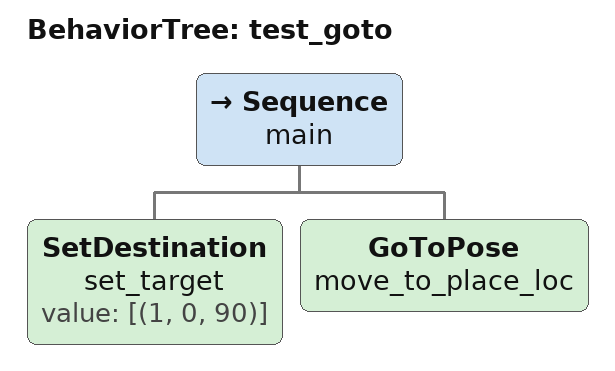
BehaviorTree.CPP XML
<root>
    <BehaviorTree ID="test_goto">
    <Sequence name="main">
        <SetDestination name="set_target" value="[(1, 0, 90)]" />
        <GoToPose name="move_to_place_loc"/>
    </Sequence>
    </BehaviorTree>
</root>
